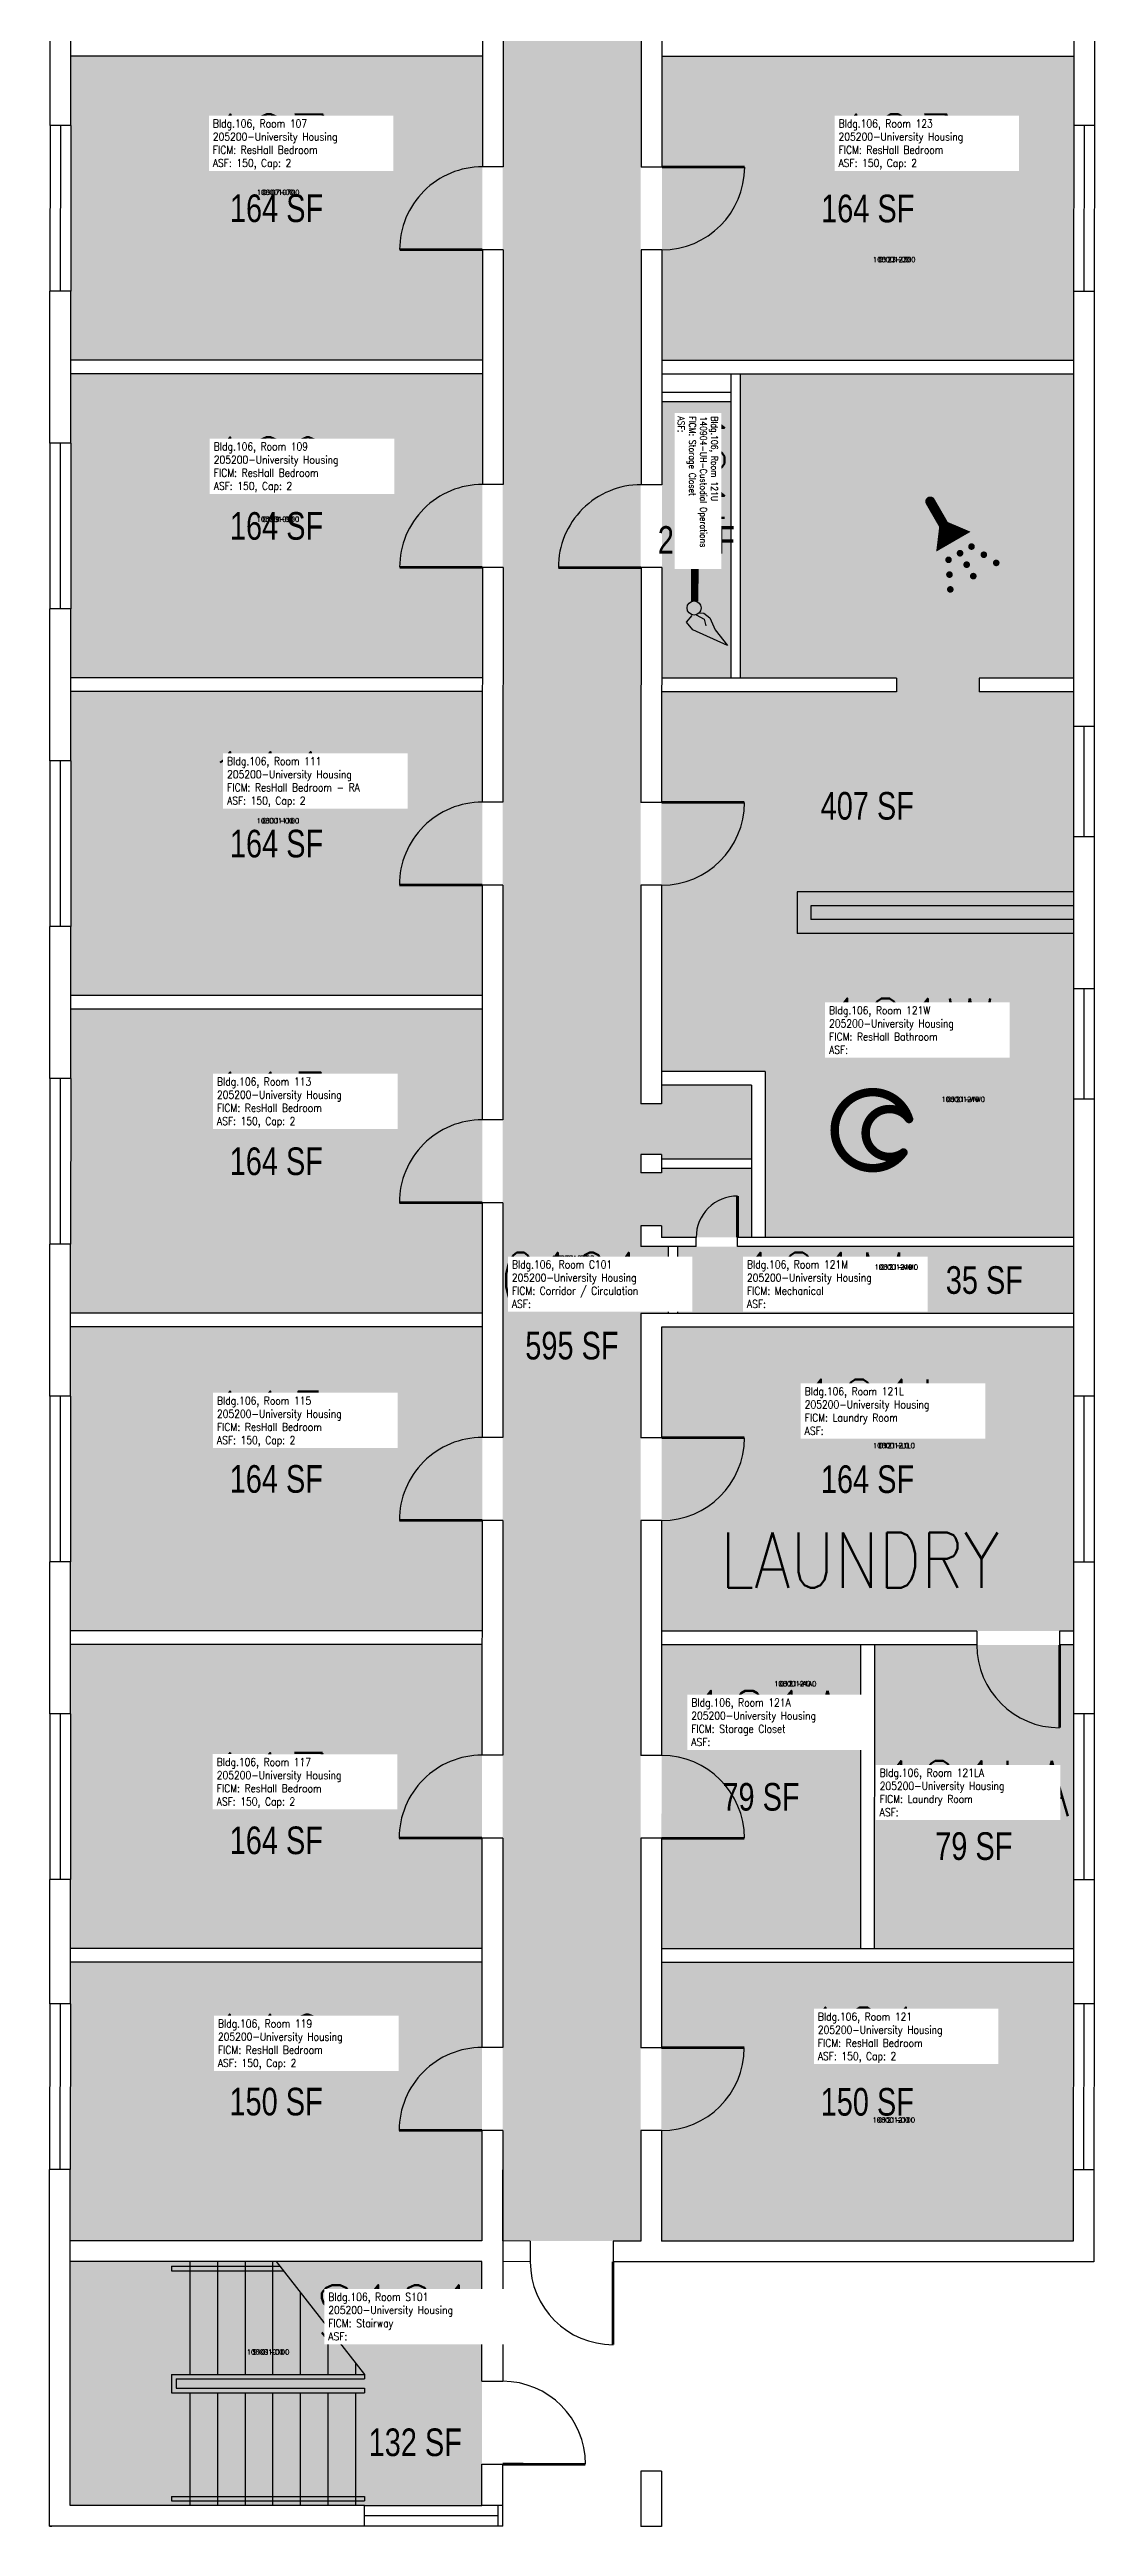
# Model space of a CAD drawing. Header units: inches. Extents: x -394 to 1225, y 0 to 3729.
# Drawn here: x 0 to 454, y 0 to 1076 of the extents above; entities that cross this region are included whole.
import ezdxf
from ezdxf.enums import TextEntityAlignment as Align

# ---------------------------------------------------------------- set-up
doc = ezdxf.new("R2010")
doc.units = ezdxf.units.IN
doc.header["$LTSCALE"] = 0.25
doc.header["$MEASUREMENT"] = 0
doc.layers.get('0').update_dxf_attribs({"linetype": 'CONTINUOUS'})
for name, color, linetype in [('A-DOOR', 2, 'CONTINUOUS'), ('A-FLOR', 3, 'CONTINUOUS'), ('A-GLAZ', 1, 'CONTINUOUS'), ('A-GLAZ-SILL', 2, 'CONTINUOUS'), ('A-IDEN-ICON', 4, 'CONTINUOUS'), ('A-IDEN-RNUM', 7, 'CONTINUOUS'), ('A-IDEN-SNUM', 4, 'CONTINUOUS'), ('A-IDEN-TEXT', 4, 'CONTINUOUS'), ('A-IDEN-VNUM', 4, 'CONTINUOUS'), ('A-WALL', 5, 'CONTINUOUS'), ('AREA-TEXT', 3, 'CONTINUOUS'), ('Rooms-Category-Color', 7, 'CONTINUOUS'), ('Rooms-College-Color', 7, 'CONTINUOUS'), ('Rooms-Department-Color', 7, 'CONTINUOUS'), ('Rooms-Division-Color', 7, 'CONTINUOUS'), ('Rooms-Information', 7, 'CONTINUOUS')]:
    doc.layers.add(name, color=color, linetype=linetype)
doc.styles.add('AREA', font='arial.ttf', dxfattribs={"width": 0.75, "height": 12})
doc.styles.add('ROOMSNUMBER', font='SIMPLEX.shx', dxfattribs={"height": 0.18})
doc.styles.add('ROOMVNUMBER', font='simplex.shx', dxfattribs={"width": 0.85})

# ---------------------------------------------------------------- blocks, each defined once
blk = doc.blocks.new('Cpshower')
at = {"color": 0, "linetype": 'ByBlock'}
blk.add_lwpolyline([(-0.015, 0.0396, 0, 0.06, 0), (0.005, 0.005, 0.06, 0.06, 0)], format="xyseb", dxfattribs=at)
for points, const_width in [([(-0.0319, 0.0624, 1), (-0.0281, 0.0689, 1)], 0.0075), ([(0.0302, -0.0036, 1), (0.0345, -0.0011, 1)], 0.005), ([(-0.0045, -0.0236, 1), (-0.0002, -0.0211, 1)], 0.005), ([(0.0128, -0.0136, 1), (0.0172, -0.0111, 1)], 0.005), ([(0.0228, -0.0309, 1), (0.0272, -0.0284, 1)], 0.005), ([(0.0488, -0.0159, 1), (0.0531, -0.0134, 1)], 0.005), ([(0.0675, -0.0282, 1), (0.0718, -0.0257, 1)], 0.005), ([(-0.0031, -0.0459, 1), (0.0012, -0.0434, 1)], 0.005), ([(-0.0018, -0.0682, 1), (0.0025, -0.0657, 1)], 0.005), ([(0.0328, -0.0482, 1), (0.0372, -0.0457, 1)], 0.005)]:
    blk.add_lwpolyline(points, format="xyb", close=True, dxfattribs=dict(at, const_width=const_width))
at = {"color": 0, "linetype": 'ByBlock', "const_width": 0.015}
blk.add_lwpolyline([(-0.01, 0.031), (-0.03, 0.0656)], dxfattribs=at)
blk = doc.blocks.new('Cpbath')
at = {"color": 0, "linetype": 'ByBlock', "const_width": 0.0127}
for points in [[(0.0571, 0.0168, 0.861492), (-0.0551, 0, 1)], [(0.0571, 0.0168, 0.729002), (-0.0084, -0.0042, 1)], [(-0.0551, 0, 0.726902), (0.0487, -0.0337, 1)], [(-0.0084, -0.0042, 0.609468), (0.0487, -0.0337, 1)]]:
    blk.add_lwpolyline(points, format="xyb", dxfattribs=at)
at = {"color": 0, "linetype": 'ByBlock', "const_width": 0.00637}
for points in [[(0.0544, 0.0152, 1), (0.0599, 0.0184, 1)], [(0.0459, -0.0353, 1), (0.0515, -0.0321, 1)]]:
    blk.add_lwpolyline(points, format="xyb", close=True, dxfattribs=at)
blk = doc.blocks.new('Cpcust')
at = {"color": 0, "linetype": 'ByBlock'}
for p, q in [((0.0171, -0.0639), (0.02, -0.0466)), ((0.0262, -0.0408), (0.0446, -0.0406)), ((0.0297, -0.0341), (0.0376, -0.0302)), ((0.0376, -0.0302), (0.0533, -0.0324)), ((0.0446, -0.0406), (0.0543, -0.0505)), ((0.0533, -0.0324), (0.0745, -0.0479)), ((0.0745, -0.0479), (0.1117, -0.0625)), ((0.0358, -0.0705), (0.0171, -0.0639)), ((0.1117, -0.0625), (0.0358, -0.0705))]:
    blk.add_line(p, q, dxfattribs=at)
at = {"color": 0, "linetype": 'ByBlock', "const_width": 0.0075}
blk.add_lwpolyline([(-0.0332, 0.0481, 1), (-0.0268, 0.0519, 1)], format="xyb", close=True, dxfattribs=at)
at = {"color": 0, "linetype": 'ByBlock', "const_width": 0.015}
blk.add_lwpolyline([(-0.03, 0.05), (0.01, -0.0193)], dxfattribs=at)
at = {"color": 0, "linetype": 'ByBlock'}
blk.add_circle((0.0158, -0.0313), 0.0141, dxfattribs=at)

msp = doc.modelspace()

# ---------------------------------------------------------------- hatches: boundary and pattern name
at = {"layer": 'Rooms-Category-Color', "true_color": 0xadadad}
for points in [[(257, 1498.9), (197, 1498.9), (197, 154.9), (197, 154.9), (197, 123.9), (257, 123.9), (257, 526.9), (269, 526.9), (269, 555.9), (257, 555.9), (257, 564.9), (266, 564.9), (266, 559.9), (305, 559.9), (305, 589.9), (266, 589.9), (266, 587.9), (257, 587.9), (257, 595.9), (266, 595.9), (266, 593.9), (305, 593.9), (305, 626), (266, 626), (266, 617.9), (257, 617.9)], [(445.1, 555.9), (273.1, 555.9), (273.1, 526.9), (445.1, 526.9)], [(188, 115), (9, 115), (9, 9), (137, 9), (188, 9)]]:
    msp.add_hatch(color=253, dxfattribs=at).paths.add_polyline_path(points)
at = {"layer": 'Rooms-Category-Color', "true_color": 0x728ef3}
for points in [[(188.2, 1073), (9.3, 1073), (9.3, 1043), (9.2, 971), (9.2, 941), (188.2, 941)], [(445.2, 970.9), (445.3, 1042.9), (445.3, 1072.9), (266.2, 1072.9), (266.2, 940.9), (445.2, 940.9)], [(188.2, 935), (9.2, 935), (9.2, 905), (9.2, 833), (9.2, 803), (188.2, 803)], [(445, 733.9), (445, 781.9), (445, 796.9), (404, 796.9), (404, 802.9), (445, 802.9), (445, 934.9), (300, 934.9), (300, 802.9), (368, 802.9), (368, 796.9), (266, 796.9), (266, 632), (311, 632), (311, 559.9), (445, 559.9), (445, 619.9), (445, 667.9)], [(296.2, 922.9), (266.2, 922.9), (266.2, 886.9), (266.2, 802.9), (296.2, 802.9)], [(188.2, 797), (9.2, 797), (9.2, 767), (9.2, 695), (9.2, 665), (188.1, 665)], [(188.1, 659), (9.2, 659), (9.2, 629), (9.1, 557), (9.1, 527), (188.1, 527)], [(188.1, 521), (9.1, 521), (9.1, 491), (9.1, 419), (9.1, 389), (188.1, 389)], [(445.1, 418.9), (445.1, 490.9), (445.1, 520.9), (266.1, 520.9), (266.1, 388.9), (445.1, 388.9)], [(188.1, 383), (9.1, 383), (9.1, 353), (9.1, 281), (9.1, 251), (188, 251)], [(352.6, 382.9), (266.1, 382.9), (266, 250.9), (352.5, 250.9)], [(445.1, 382.9), (358.6, 382.9), (358.5, 250.9), (445.1, 250.9)], [(188, 245), (9.1, 245), (9.1, 227), (9, 155), (9, 124), (188, 124)], [(445.1, 244.9), (266, 244.9), (266, 123.9), (445, 123.9), (445, 154.9), (445.1, 226.9)]]:
    msp.add_hatch(color=171, dxfattribs=at).paths.add_polyline_path(points)
at = {"layer": 'Rooms-College-Color', "true_color": 0xadadad}
for points in [[(257, 1498.9), (197, 1498.9), (197, 154.9), (197, 154.9), (197, 123.9), (257, 123.9), (257, 526.9), (269, 526.9), (269, 555.9), (257, 555.9), (257, 564.9), (266, 564.9), (266, 559.9), (305, 559.9), (305, 589.9), (266, 589.9), (266, 587.9), (257, 587.9), (257, 595.9), (266, 595.9), (266, 593.9), (305, 593.9), (305, 626), (266, 626), (266, 617.9), (257, 617.9)], [(188.2, 1073), (9.3, 1073), (9.3, 1043), (9.2, 971), (9.2, 941), (188.2, 941)], [(445.2, 970.9), (445.3, 1042.9), (445.3, 1072.9), (266.2, 1072.9), (266.2, 940.9), (445.2, 940.9)], [(188.2, 935), (9.2, 935), (9.2, 905), (9.2, 833), (9.2, 803), (188.2, 803)], [(445, 733.9), (445, 781.9), (445, 796.9), (404, 796.9), (404, 802.9), (445, 802.9), (445, 934.9), (300, 934.9), (300, 802.9), (368, 802.9), (368, 796.9), (266, 796.9), (266, 632), (311, 632), (311, 559.9), (445, 559.9), (445, 619.9), (445, 667.9)], [(296.2, 922.9), (266.2, 922.9), (266.2, 886.9), (266.2, 802.9), (296.2, 802.9)], [(188.2, 797), (9.2, 797), (9.2, 767), (9.2, 695), (9.2, 665), (188.1, 665)], [(188.1, 659), (9.2, 659), (9.2, 629), (9.1, 557), (9.1, 527), (188.1, 527)], [(445.1, 555.9), (273.1, 555.9), (273.1, 526.9), (445.1, 526.9)], [(188.1, 521), (9.1, 521), (9.1, 491), (9.1, 419), (9.1, 389), (188.1, 389)], [(445.1, 418.9), (445.1, 490.9), (445.1, 520.9), (266.1, 520.9), (266.1, 388.9), (445.1, 388.9)], [(188.1, 383), (9.1, 383), (9.1, 353), (9.1, 281), (9.1, 251), (188, 251)], [(352.6, 382.9), (266.1, 382.9), (266, 250.9), (352.5, 250.9)], [(445.1, 382.9), (358.6, 382.9), (358.5, 250.9), (445.1, 250.9)], [(188, 245), (9.1, 245), (9.1, 227), (9, 155), (9, 124), (188, 124)], [(445.1, 244.9), (266, 244.9), (266, 123.9), (445, 123.9), (445, 154.9), (445.1, 226.9)], [(188, 115), (9, 115), (9, 9), (137, 9), (188, 9)]]:
    msp.add_hatch(color=253, dxfattribs=at).paths.add_polyline_path(points)
at = {"layer": 'Rooms-Department-Color', "true_color": 0xacacac}
for points in [[(257, 1498.9), (197, 1498.9), (197, 154.9), (197, 154.9), (197, 123.9), (257, 123.9), (257, 526.9), (269, 526.9), (269, 555.9), (257, 555.9), (257, 564.9), (266, 564.9), (266, 559.9), (305, 559.9), (305, 589.9), (266, 589.9), (266, 587.9), (257, 587.9), (257, 595.9), (266, 595.9), (266, 593.9), (305, 593.9), (305, 626), (266, 626), (266, 617.9), (257, 617.9)], [(445.1, 555.9), (273.1, 555.9), (273.1, 526.9), (445.1, 526.9)], [(188, 115), (9, 115), (9, 9), (137, 9), (188, 9)]]:
    msp.add_hatch(color=253, dxfattribs=at).paths.add_polyline_path(points)
at = {"layer": 'Rooms-Department-Color', "true_color": 0x604aed}
for points in [[(188.2, 1073), (9.3, 1073), (9.3, 1043), (9.2, 971), (9.2, 941), (188.2, 941)], [(445.2, 970.9), (445.3, 1042.9), (445.3, 1072.9), (266.2, 1072.9), (266.2, 940.9), (445.2, 940.9)], [(188.2, 935), (9.2, 935), (9.2, 905), (9.2, 833), (9.2, 803), (188.2, 803)], [(445, 733.9), (445, 781.9), (445, 796.9), (404, 796.9), (404, 802.9), (445, 802.9), (445, 934.9), (300, 934.9), (300, 802.9), (368, 802.9), (368, 796.9), (266, 796.9), (266, 632), (311, 632), (311, 559.9), (445, 559.9), (445, 619.9), (445, 667.9)], [(296.2, 922.9), (266.2, 922.9), (266.2, 886.9), (266.2, 802.9), (296.2, 802.9)], [(188.2, 797), (9.2, 797), (9.2, 767), (9.2, 695), (9.2, 665), (188.1, 665)], [(188.1, 659), (9.2, 659), (9.2, 629), (9.1, 557), (9.1, 527), (188.1, 527)], [(188.1, 521), (9.1, 521), (9.1, 491), (9.1, 419), (9.1, 389), (188.1, 389)], [(445.1, 418.9), (445.1, 490.9), (445.1, 520.9), (266.1, 520.9), (266.1, 388.9), (445.1, 388.9)], [(188.1, 383), (9.1, 383), (9.1, 353), (9.1, 281), (9.1, 251), (188, 251)], [(352.6, 382.9), (266.1, 382.9), (266, 250.9), (352.5, 250.9)], [(445.1, 382.9), (358.6, 382.9), (358.5, 250.9), (445.1, 250.9)], [(188, 245), (9.1, 245), (9.1, 227), (9, 155), (9, 124), (188, 124)], [(445.1, 244.9), (266, 244.9), (266, 123.9), (445, 123.9), (445, 154.9), (445.1, 226.9)]]:
    msp.add_hatch(color=173, dxfattribs=at).paths.add_polyline_path(points)
at = {"layer": 'Rooms-Division-Color', "true_color": 0xadadad}
for points in [[(257, 1498.9), (197, 1498.9), (197, 154.9), (197, 154.9), (197, 123.9), (257, 123.9), (257, 526.9), (269, 526.9), (269, 555.9), (257, 555.9), (257, 564.9), (266, 564.9), (266, 559.9), (305, 559.9), (305, 589.9), (266, 589.9), (266, 587.9), (257, 587.9), (257, 595.9), (266, 595.9), (266, 593.9), (305, 593.9), (305, 626), (266, 626), (266, 617.9), (257, 617.9)], [(445.1, 555.9), (273.1, 555.9), (273.1, 526.9), (445.1, 526.9)], [(188, 115), (9, 115), (9, 9), (137, 9), (188, 9)]]:
    msp.add_hatch(color=253, dxfattribs=at).paths.add_polyline_path(points)
at = {"layer": 'Rooms-Division-Color', "true_color": 0x604aed}
for points in [[(188.2, 1073), (9.3, 1073), (9.3, 1043), (9.2, 971), (9.2, 941), (188.2, 941)], [(445.2, 970.9), (445.3, 1042.9), (445.3, 1072.9), (266.2, 1072.9), (266.2, 940.9), (445.2, 940.9)], [(188.2, 935), (9.2, 935), (9.2, 905), (9.2, 833), (9.2, 803), (188.2, 803)], [(445, 733.9), (445, 781.9), (445, 796.9), (404, 796.9), (404, 802.9), (445, 802.9), (445, 934.9), (300, 934.9), (300, 802.9), (368, 802.9), (368, 796.9), (266, 796.9), (266, 632), (311, 632), (311, 559.9), (445, 559.9), (445, 619.9), (445, 667.9)], [(296.2, 922.9), (266.2, 922.9), (266.2, 886.9), (266.2, 802.9), (296.2, 802.9)], [(188.2, 797), (9.2, 797), (9.2, 767), (9.2, 695), (9.2, 665), (188.1, 665)], [(188.1, 659), (9.2, 659), (9.2, 629), (9.1, 557), (9.1, 527), (188.1, 527)], [(188.1, 521), (9.1, 521), (9.1, 491), (9.1, 419), (9.1, 389), (188.1, 389)], [(445.1, 418.9), (445.1, 490.9), (445.1, 520.9), (266.1, 520.9), (266.1, 388.9), (445.1, 388.9)], [(188.1, 383), (9.1, 383), (9.1, 353), (9.1, 281), (9.1, 251), (188, 251)], [(352.6, 382.9), (266.1, 382.9), (266, 250.9), (352.5, 250.9)], [(445.1, 382.9), (358.6, 382.9), (358.5, 250.9), (445.1, 250.9)], [(188, 245), (9.1, 245), (9.1, 227), (9, 155), (9, 124), (188, 124)], [(445.1, 244.9), (266, 244.9), (266, 123.9), (445, 123.9), (445, 154.9), (445.1, 226.9)]]:
    msp.add_hatch(color=173, dxfattribs=at).paths.add_polyline_path(points)

# ---------------------------------------------------------------- linework, layer by layer
at = {"layer": 'A-DOOR', "const_width": 1.2}
for points in [[(266.2, 1024.9), (302.2, 1024.9)], [(188.2, 989), (152.2, 989)], [(188.2, 851), (152.2, 851)], [(257.2, 850.9), (221.2, 850.9)], [(266.1, 748.9), (302.1, 748.9)], [(188.1, 713), (152.1, 713)], [(188.1, 575), (152.1, 575)], [(299.1, 559.9), (299.1, 577.9)], [(266.1, 472.9), (302.1, 472.9)], [(188.1, 437), (152.1, 437)], [(439.1, 382.9), (439.1, 346.9)], [(188, 299), (152, 299)], [(266.1, 298.9), (302.1, 298.9)], [(266, 207.9), (302, 207.9)], [(188, 172), (152, 172)], [(245, 114.9), (245, 78.9)], [(197, 27), (233, 26.9)]]:
    msp.add_lwpolyline(points, dxfattribs=at)
at = {"layer": 'A-DOOR'}
for centre, radius, start, end in [((188.2, 989), 36, 89.9858, 179.9858), ((266.2, 1024.9), 36, 269.9858, 359.9858), ((188.2, 851), 36, 89.9858, 179.9858), ((257.2, 850.9), 36, 89.9858, 179.9858), ((188.1, 713), 36, 89.9858, 179.9858), ((266.1, 748.9), 36, 269.9858, 359.9858), ((188.1, 575), 36, 89.9858, 179.9858), ((299.1, 559.9), 18, 89.9858, 179.9858), ((188.1, 437), 36, 89.9858, 179.9858), ((266.1, 472.9), 36, 269.9858, 359.9858), ((439.1, 382.9), 36, 179.9858, 269.9858), ((188, 299), 36, 89.9858, 179.9858), ((266.1, 298.9), 36, 359.9858, 89.9858), ((188, 172), 36, 89.9858, 179.9858), ((266, 207.9), 36, 269.9858, 359.9858), ((245, 114.9), 36, 179.9858, 269.9858), ((197, 27), 36, 359.9858, 89.9858)]:
    msp.add_arc(centre, radius, start, end, dxfattribs=at)
at = {"layer": 'A-FLOR'}
for p, q in [((53.1, 113), (100.1, 113)), ((53.1, 113), (53.1, 111)), ((53.1, 111), (101.7, 111)), ((61, 115), (61, 66)), ((73, 115), (73, 66)), ((85, 115), (85, 66)), ((97, 115), (97, 66)), ((98.5, 115), (137, 66)), ((109, 101.6), (109, 66)), ((121, 86.3), (121, 66)), ((53.1, 66), (53.1, 58)), ((53.1, 66), (137, 66)), ((133, 71.1), (133, 66)), ((137, 66), (137, 64)), ((53.1, 58), (137, 58)), ((55.1, 64), (55.1, 60)), ((55.1, 64), (137, 64)), ((55.1, 60), (137, 60)), ((61, 58), (61, 9)), ((73, 58), (73, 9)), ((85, 58), (85, 9)), ((97, 58), (97, 9)), ((109, 58), (109, 9)), ((121, 58), (121, 9)), ((133, 58), (133, 9)), ((137, 60), (137, 58)), ((53, 13), (53, 11)), ((53, 13), (137, 13)), ((53, 11), (137, 11)), ((137, 13), (137, 11))]:
    msp.add_line(p, q, dxfattribs=at)
at = {"layer": 'A-GLAZ'}
for p, q in [((4.8, 1043), (4.7, 971)), ((449.8, 1042.9), (449.7, 970.9)), ((4.7, 905), (4.7, 833)), ((449.7, 781.9), (449.7, 733.9)), ((4.7, 767), (4.7, 695)), ((449.7, 667.9), (449.7, 619.9)), ((4.7, 629), (4.6, 557)), ((4.6, 491), (4.6, 419)), ((449.6, 490.9), (449.6, 418.9)), ((4.6, 353), (4.6, 281)), ((449.6, 352.9), (449.6, 280.9)), ((4.6, 227), (4.5, 155)), ((449.6, 226.9), (449.5, 154.9)), ((195, 4.5), (137, 4.5))]:
    msp.add_line(p, q, dxfattribs=at)
at = {"layer": 'A-GLAZ-SILL'}
for p, q in [((0.3, 1043), (0.2, 971)), ((9.3, 1043), (9.2, 971)), ((445.3, 1042.9), (445.2, 970.9)), ((454.3, 1042.9), (454.2, 970.9)), ((0.2, 905), (0.2, 833)), ((9.2, 905), (9.2, 833)), ((445.2, 781.9), (445.2, 733.9)), ((454.2, 781.9), (454.2, 733.9)), ((0.2, 767), (0.2, 695)), ((9.2, 767), (9.2, 695)), ((445.2, 667.9), (445.2, 619.9)), ((454.2, 667.9), (454.2, 619.9)), ((0.2, 629), (0.1, 557)), ((9.2, 629), (9.1, 557)), ((0.1, 491), (0.1, 419)), ((9.1, 491), (9.1, 419)), ((445.1, 490.9), (445.1, 418.9)), ((454.1, 490.9), (454.1, 418.9)), ((0.1, 353), (0.1, 281)), ((9.1, 353), (9.1, 281)), ((445.1, 352.9), (445.1, 280.9)), ((454.1, 352.9), (454.1, 280.9)), ((0.1, 227), (0, 155)), ((9.1, 227), (9, 155)), ((445.1, 226.9), (445, 154.9)), ((454.1, 226.9), (454, 154.9)), ((137, 9), (188, 9)), ((195, 0), (137, 0))]:
    msp.add_line(p, q, dxfattribs=at)
at = {"layer": 'A-WALL'}
for p, q in [((257.3, 1264.9), (257.2, 1024.9)), ((266.3, 1264.9), (266.2, 1024.9)), ((188.2, 1127), (188.2, 1025)), ((197.2, 1127), (197.2, 1025)), ((0.3, 1043), (0.3, 1109)), ((9.3, 1043), (9.3, 1109)), ((445.3, 1108.9), (445.3, 1042.9)), ((454.3, 1108.9), (454.3, 1042.9)), ((188.2, 1073), (9.3, 1073)), ((445.3, 1072.9), (266.2, 1072.9)), ((9.3, 1043), (0.3, 1043)), ((454.3, 1042.9), (445.3, 1042.9)), ((197.2, 1025), (188.2, 1025)), ((266.2, 1024.9), (257.2, 1024.9)), ((197.2, 989), (188.2, 989)), ((188.2, 989), (188.2, 887)), ((197.2, 989), (197.2, 887)), ((266.2, 988.9), (257.2, 988.9)), ((257.2, 988.9), (257.2, 886.9)), ((266.2, 988.9), (266.2, 886.9)), ((9.2, 971), (0.2, 971)), ((0.2, 905), (0.2, 971)), ((9.2, 905), (9.2, 971)), ((454.2, 970.9), (445.2, 970.9)), ((445.2, 970.9), (445.2, 781.9)), ((454.2, 970.9), (454.2, 781.9)), ((188.2, 941), (9.2, 941)), ((445.2, 940.9), (266.2, 940.9)), ((188.2, 935), (9.2, 935)), ((445.2, 934.9), (266.2, 934.9)), ((296.2, 926.9), (266.2, 926.9)), ((296.2, 934.9), (296.2, 802.9)), ((300.2, 934.9), (300.2, 802.9)), ((296.2, 922.9), (266.2, 922.9)), ((9.2, 905), (0.2, 905)), ((197.2, 887), (188.2, 887)), ((266.2, 886.9), (257.2, 886.9)), ((188.2, 851), (188.1, 749)), ((197.2, 851), (188.2, 851)), ((197.2, 851), (197.1, 749)), ((257.2, 850.9), (257.1, 748.9)), ((266.2, 850.9), (257.2, 850.9)), ((266.2, 850.9), (266.1, 748.9)), ((0.2, 767), (0.2, 833)), ((9.2, 833), (0.2, 833)), ((9.2, 767), (9.2, 833)), ((188.2, 803), (9.2, 803)), ((188.2, 797), (9.2, 797)), ((368.2, 802.9), (266.2, 802.9)), ((368.2, 796.9), (266.2, 796.9)), ((368.2, 802.9), (368.2, 796.9)), ((445.2, 802.9), (404.2, 802.9)), ((404.2, 802.9), (404.2, 796.9)), ((445.2, 796.9), (404.2, 796.9)), ((454.2, 781.9), (445.2, 781.9)), ((9.2, 767), (0.2, 767)), ((197.1, 749), (188.1, 749)), ((266.1, 748.9), (257.1, 748.9)), ((454.2, 733.9), (445.2, 733.9)), ((445.2, 733.9), (445.2, 667.9)), ((454.2, 733.9), (454.2, 667.9)), ((197.1, 713), (188.1, 713)), ((188.1, 713), (188.1, 611)), ((197.1, 713), (197.1, 611)), ((266.1, 712.9), (257.1, 712.9)), ((257.1, 712.9), (257.1, 617.9)), ((266.1, 712.9), (266.1, 617.9)), ((445, 710), (325, 710)), ((325, 710), (325, 692)), ((445, 704), (331, 704)), ((331, 704), (331, 698)), ((9.2, 695), (0.2, 695)), ((0.2, 629), (0.2, 695)), ((9.2, 629), (9.2, 695)), ((445, 692), (325, 692)), ((445, 698), (331, 698)), ((454.2, 667.9), (445.2, 667.9)), ((188.1, 665), (9.2, 665)), ((188.1, 659), (9.2, 659)), ((9.2, 629), (0.2, 629)), ((311.1, 632), (266.1, 632)), ((305.1, 626), (266.1, 626)), ((305.1, 626), (305.1, 559.9)), ((311.1, 632), (311.1, 559.9)), ((266.1, 617.9), (257.1, 617.9)), ((311.1, 617.9), (311.1, 577)), ((445.2, 619.9), (445.1, 490.9)), ((454.2, 619.9), (445.2, 619.9)), ((454.2, 619.9), (454.1, 490.9)), ((197.1, 611), (188.1, 611)), ((266.1, 595.9), (257.1, 595.9)), ((257.1, 595.9), (257.1, 587.9)), ((266.1, 595.9), (266.1, 587.9)), ((305.1, 593.9), (266.1, 593.9)), ((266.1, 587.9), (257.1, 587.9)), ((305.1, 589.9), (266.1, 589.9)), ((197.1, 575), (188.1, 575)), ((188.1, 575), (188.1, 473)), ((197.1, 575), (197.1, 473)), ((266.1, 564.9), (257.1, 564.9)), ((257.1, 564.9), (257.1, 555.9)), ((266.1, 564.9), (266.1, 559.9)), ((281.1, 559.9), (266.1, 559.9)), ((281.1, 555.9), (281.1, 559.9)), ((445.1, 559.9), (299.1, 559.9)), ((299.1, 555.9), (299.1, 559.9)), ((0.1, 491), (0.1, 557)), ((9.1, 557), (0.1, 557)), ((9.1, 491), (9.1, 557)), ((281.1, 555.9), (257.1, 555.9)), ((269.1, 526.9), (269.1, 555.9)), ((273.1, 526.9), (273.1, 555.9)), ((445.1, 555.9), (299.1, 555.9)), ((188.1, 527), (9.1, 527)), ((188.1, 521), (9.1, 521)), ((445.1, 526.9), (257.1, 526.9)), ((257.1, 526.9), (257.1, 472.9)), ((445.1, 520.9), (266.1, 520.9)), ((266.1, 520.9), (266.1, 472.9)), ((9.1, 491), (0.1, 491)), ((454.1, 490.9), (445.1, 490.9)), ((197.1, 473), (188.1, 473)), ((266.1, 472.9), (257.1, 472.9)), ((188.1, 437), (188, 335)), ((197.1, 437), (188.1, 437)), ((197.1, 437), (197, 335)), ((257.1, 436.9), (257, 334.9)), ((266.1, 436.9), (257.1, 436.9)), ((266.1, 436.9), (266, 334.9)), ((9.1, 419), (0.1, 419)), ((0.1, 353), (0.1, 419)), ((9.1, 353), (9.1, 419)), ((454.1, 418.9), (445.1, 418.9)), ((445.1, 418.9), (445.1, 352.9)), ((454.1, 418.9), (454.1, 352.9)), ((188.1, 389), (9.1, 389)), ((403.1, 388.9), (266.1, 388.9)), ((403.1, 388.9), (403.1, 382.9)), ((445.1, 388.9), (439.1, 388.9)), ((439.1, 388.9), (439.1, 382.9)), ((188.1, 383), (9.1, 383)), ((403.1, 382.9), (266.1, 382.9)), ((352.6, 382.9), (352.5, 250.9)), ((358.6, 382.9), (358.5, 250.9)), ((445.1, 382.9), (439.1, 382.9)), ((9.1, 353), (0.1, 353)), ((454.1, 352.9), (445.1, 352.9)), ((197, 335), (188, 335)), ((266, 334.9), (257, 334.9)), ((197, 299), (188, 299)), ((188, 299), (188, 208)), ((197, 299), (197, 208)), ((266, 298.9), (257, 298.9)), ((257, 298.9), (257, 207.9)), ((266, 298.9), (266, 207.9)), ((9.1, 281), (0.1, 281)), ((0.1, 227), (0.1, 281)), ((9.1, 227), (9.1, 281)), ((454.1, 280.9), (445.1, 280.9)), ((445.1, 280.9), (445.1, 226.9)), ((454.1, 280.9), (454.1, 226.9)), ((188, 251), (9.1, 251)), ((445.1, 250.9), (266, 250.9)), ((188, 245), (9.1, 245)), ((445.1, 244.9), (266, 244.9)), ((9.1, 227), (0.1, 227)), ((454.1, 226.9), (445.1, 226.9)), ((197, 208), (188, 208)), ((266, 207.9), (257, 207.9)), ((197, 172), (188, 172)), ((188, 172), (188, 124)), ((197, 172), (197, 63)), ((257, 171.9), (257, 123.9)), ((266, 171.9), (257, 171.9)), ((266, 171.9), (266, 123.9)), ((0, 0), (0, 155)), ((9, 155), (0, 155)), ((9, 9), (9, 155)), ((197, 124), (197, 154.9)), ((454, 154.9), (445, 154.9)), ((445, 154.9), (445, 123.9)), ((454, 154.9), (454, 114.9)), ((188, 124), (9, 124)), ((209, 123.9), (197, 124)), ((209, 123.9), (209, 114.9)), ((257, 123.9), (245, 123.9)), ((245, 123.9), (245, 114.9)), ((445, 123.9), (266, 123.9)), ((188, 115), (9, 115)), ((188, 63), (188, 115)), ((209, 114.9), (197, 115)), ((454, 114.9), (245, 114.9)), ((188, 63), (197, 63)), ((188, 9), (188, 27)), ((188, 27), (197, 27)), ((197, 9), (197, 27)), ((266, 23.9), (257, 23.9)), ((257, 23.9), (257, -0.1)), ((266, 23.9), (266, -0.1)), ((0, 0), (1, 0)), ((0, 0), (1, 0)), ((137, 9), (9, 9)), ((137, 0), (137, 9)), ((197, 9), (188, 9)), ((195, 0), (195, 9)), ((197, 0), (197, 9)), ((137, 0), (0, 0)), ((197, 0), (195, 0)), ((266, -0.1), (257, -0.1))]:
    msp.add_line(p, q, dxfattribs=at)

# ---------------------------------------------------------------- block references
at = {"layer": 'A-IDEN-ICON'}
for name, p, xscale, yscale, zscale, rotation in [('Cpshower', (391.5, 860.7), 288.0000000046823, 288.0000000046823, 12, 359.9858090734534), ('Cpcust', (280.7, 840.9), 216.0000000019425, 216.0000000019425, 216.0000000019425, 329.5819356457245), ('Cpbath', (357.2, 606.5), 288.0000000046823, 288.0000000046823, 12, 359.9858090734534)]:
    msp.add_blockref(name, p, dxfattribs=dict(at, xscale=xscale, yscale=yscale, zscale=zscale, rotation=rotation))

# ---------------------------------------------------------------- texts
at = {"layer": 'A-IDEN-RNUM', "style": 'ROOMSNUMBER'}
for s, rotation, p in [('0107-00', 359.9858, (99.4, 1013.9)), ('0123-00', 359.9858, (367.2, 984.7)), ('0121-U0', 269.9858, (280.5, 902.8)), ('0109-00', 359.9858, (99.3, 871.9)), ('0111-00', 359.9858, (99.3, 740.9)), ('0113-00', 359.9858, (95.2, 616.6)), ('0121-W0', 359.9858, (397.2, 619.9)), ('0115-00', 359.9858, (95.1, 474.6)), ('0121-L0', 359.9858, (367.1, 469.5)), ('0121-A0', 359.9858, (324.2, 366)), ('0117-00', 359.9858, (95.1, 333.6)), ('0119-00', 359.9858, (95, 201.6)), ('0121-00', 359.9858, (367, 176.5))]:
    msp.add_text(s, height=2.16, rotation=rotation, dxfattribs=at).set_placement(p, align=Align.MIDDLE)
for s, p in [('C101-00', (227.5, 550.9)), ('0121-M0', (368.1, 547)), ('0121-LA', (402.1, 325.2)), ('S101-00', (95, 75.7))]:
    msp.add_text(s, height=2.16, dxfattribs=at).set_placement(p, align=Align.MIDDLE)
at = {"layer": 'A-IDEN-SNUM', "style": 'ROOMSNUMBER'}
for s, rotation, p in [('1060010700', 359.9858, (99.4, 1013.9)), ('1060012300', 359.9858, (367.2, 984.7)), ('10600121U0', 269.9858, (280.5, 902.8)), ('1060010900', 359.9858, (99.3, 871.9)), ('1060011100', 359.9858, (99.3, 740.9)), ('1060011300', 359.9858, (95.2, 616.6)), ('10600121W0', 359.9858, (397.2, 619.9)), ('1060011500', 359.9858, (95.1, 474.6)), ('10600121L0', 359.9858, (367.1, 469.5)), ('10600121A0', 359.9858, (324.2, 366)), ('1060011700', 359.9858, (95.1, 333.6)), ('1060011900', 359.9858, (95, 201.6)), ('1060012100', 359.9858, (367, 176.5))]:
    msp.add_text(s, height=2.16, rotation=rotation, dxfattribs=at).set_placement(p, align=Align.MIDDLE)
for s, p in [('1060C10100', (227.5, 550.9)), ('10600121M0', (368.1, 547)), ('10600121LA', (402.1, 325.2)), ('1060S10100', (95, 75.7))]:
    msp.add_text(s, height=2.16, dxfattribs=at).set_placement(p, align=Align.MIDDLE)
at = {"layer": 'A-IDEN-TEXT', "insert": (291.5, 431.7), "char_height": 24, "width": 162.6, "attachment_point": 1, "rotation": 359.9858, "style": 'ROOMVNUMBER'}
msp.add_mtext('LAUNDRY', dxfattribs=at)
at = {"layer": 'A-IDEN-VNUM', "style": 'ROOMVNUMBER', "width": 0.85}
for s, height, rotation, p in [('107', 24, 359.9858, (95.3, 1035.8)), ('123', 24, 359.9858, (367.3, 1035.8)), ('121U', 20.25, 269.9858, (283.3, 889.5)), ('109', 24, 359.9858, (95.2, 895.5)), ('111', 24, 359.9858, (95.2, 758.8)), ('121W', 24, 359.9858, (373.9, 651.7)), ('113', 24, 359.9858, (95.2, 619.6)), ('121L', 24, 359.9858, (359.4, 486.2)), ('115', 24, 359.9858, (95.1, 481)), ('121A', 24, 359.9858, (312, 351)), ('117', 24, 359.9858, (95.1, 324)), ('119', 24, 359.9858, (95, 210.4)), ('121', 24, 359.9858, (353.9, 213.4))]:
    msp.add_text(s, height=height, rotation=rotation, dxfattribs=at).set_placement(p, align=Align.MIDDLE)
at = {"layer": 'A-IDEN-VNUM', "style": 'ROOMVNUMBER'}
for s, width, p in [('C101', 0.75, (227.5, 541.3)), ('121M', 0.85, (336.2, 541.3)), ('121LA', 0.85, (402.1, 320.5)), ('S101', 0.85, (150.8, 92.8))]:
    msp.add_text(s, height=24, dxfattribs=dict(at, width=width)).set_placement(p, align=Align.MIDDLE)
at = {"layer": 'AREA-TEXT', "style": 'AREA', "width": 0.75}
for s, p in [('164 SF', (98.7, 1007)), ('164 SF', (355.7, 1006.9)), ('164 SF', (98.7, 869)), ('25 SF', (281.2, 862.9)), ('407 SF', (355.5, 747.4)), ('164 SF', (98.7, 731)), ('164 SF', (98.6, 593)), ('35 SF', (406.4, 541.4)), ('595 SF', (227.1, 512.9)), ('164 SF', (98.6, 455)), ('164 SF', (355.6, 454.9)), ('79 SF', (309.3, 316.9)), ('164 SF', (98.6, 298)), ('79 SF', (401.8, 295.5)), ('150 SF', (98.5, 184.5)), ('150 SF', (355.5, 184.4)), ('132 SF', (159, 36.5))]:
    msp.add_text(s, height=12, dxfattribs=at).set_placement(p, align=Align.MIDDLE_CENTER)

# ---------------------------------------------------------------- next in the draw order: texts
at = {"layer": 'Rooms-Information', "attachment_point": 7, "style": 'ROOMVNUMBER', "bg_fill": 3, "box_fill_scale": 1.5, "bg_fill_color": 256, "bg_fill_true_color": 13158600, "bg_fill_transparency": 0}
for s, insert, char_height, width, rotation in [('Bldg.106, Room 107^M^J205200-University Housing^M^JFICM: ResHall Bedroom^M^JASF: 150, Cap: 2', (71, 1023.8), 3.429, 76.8, 359.9858), ('Bldg.106, Room 123^M^J205200-University Housing^M^JFICM: ResHall Bedroom^M^JASF: 150, Cap: 2', (343, 1023.8), 3.429, 76.8, 359.9858), ('Bldg.106, Room 121U^M^J140904-UH-Custodial Operations^M^JFICM: Storage Closet^M^JASF: ', (273.2, 916.6), 2.893, 64.8, 269.9858), ('Bldg.106, Room 109^M^J205200-University Housing^M^JFICM: ResHall Bedroom^M^JASF: 150, Cap: 2', (71.4, 883.5), 3.429, 76.8, 359.9858), ('Bldg.106, Room 111^M^J205200-University Housing^M^JFICM: ResHall Bedroom - RA^M^JASF: 150, Cap: 2', (77.2, 746.8), 3.429, 76.8, 359.9858), ('Bldg.106, Room 121W^M^J205200-University Housing^M^JFICM: ResHall Bathroom^M^JASF: ', (338.9, 639.7), 3.429, 76.8, 359.9858), ('Bldg.106, Room 113^M^J205200-University Housing^M^JFICM: ResHall Bedroom^M^JASF: 150, Cap: 2', (72.8, 607.6), 3.429, 76.8, 359.9858), ('Bldg.106, Room 121L^M^J205200-University Housing^M^JFICM: Laundry Room^M^JASF: ', (328.3, 474.2), 3.429, 76.8, 359.9858), ('Bldg.106, Room 115^M^J205200-University Housing^M^JFICM: ResHall Bedroom^M^JASF: 150, Cap: 2', (72.8, 469), 3.429, 76.8, 359.9858), ('Bldg.106, Room 121A^M^J205200-University Housing^M^JFICM: Storage Closet^M^JASF: ', (279, 339), 3.429, 76.8, 359.9858), ('Bldg.106, Room 117^M^J205200-University Housing^M^JFICM: ResHall Bedroom^M^JASF: 150, Cap: 2', (72.7, 312), 3.429, 76.8, 359.9858), ('Bldg.106, Room 119^M^J205200-University Housing^M^JFICM: ResHall Bedroom^M^JASF: 150, Cap: 2', (73.2, 198.4), 3.429, 76.8, 359.9858), ('Bldg.106, Room 121^M^J205200-University Housing^M^JFICM: ResHall Bedroom^M^JASF: 150, Cap: 2', (334, 201.4), 3.429, 76.8, 359.9858)]:
    msp.add_mtext(s, dxfattribs=dict(at, insert=insert, char_height=char_height, width=width, rotation=rotation))
at = {"layer": 'Rooms-Information', "char_height": 3.429, "width": 76.8, "attachment_point": 7, "style": 'ROOMVNUMBER', "bg_fill": 3, "box_fill_scale": 1.5, "bg_fill_color": 256, "bg_fill_true_color": 13158600, "bg_fill_transparency": 0}
for s, insert in [('Bldg.106, Room C101^M^J205200-University Housing^M^JFICM: Corridor / Circulation^M^JASF: ', (201, 529.3)), ('Bldg.106, Room 121M^M^J205200-University Housing^M^JFICM: Mechanical^M^JASF: ', (303.2, 529.3)), ('Bldg.106, Room 121LA^M^J205200-University Housing^M^JFICM: Laundry Room^M^JASF: ', (360.9, 308.5)), ('Bldg.106, Room S101^M^J205200-University Housing^M^JFICM: Stairway^M^JASF: ', (121.2, 80.8))]:
    msp.add_mtext(s, dxfattribs=dict(at, insert=insert))

doc.saveas('drawing.dxf')
